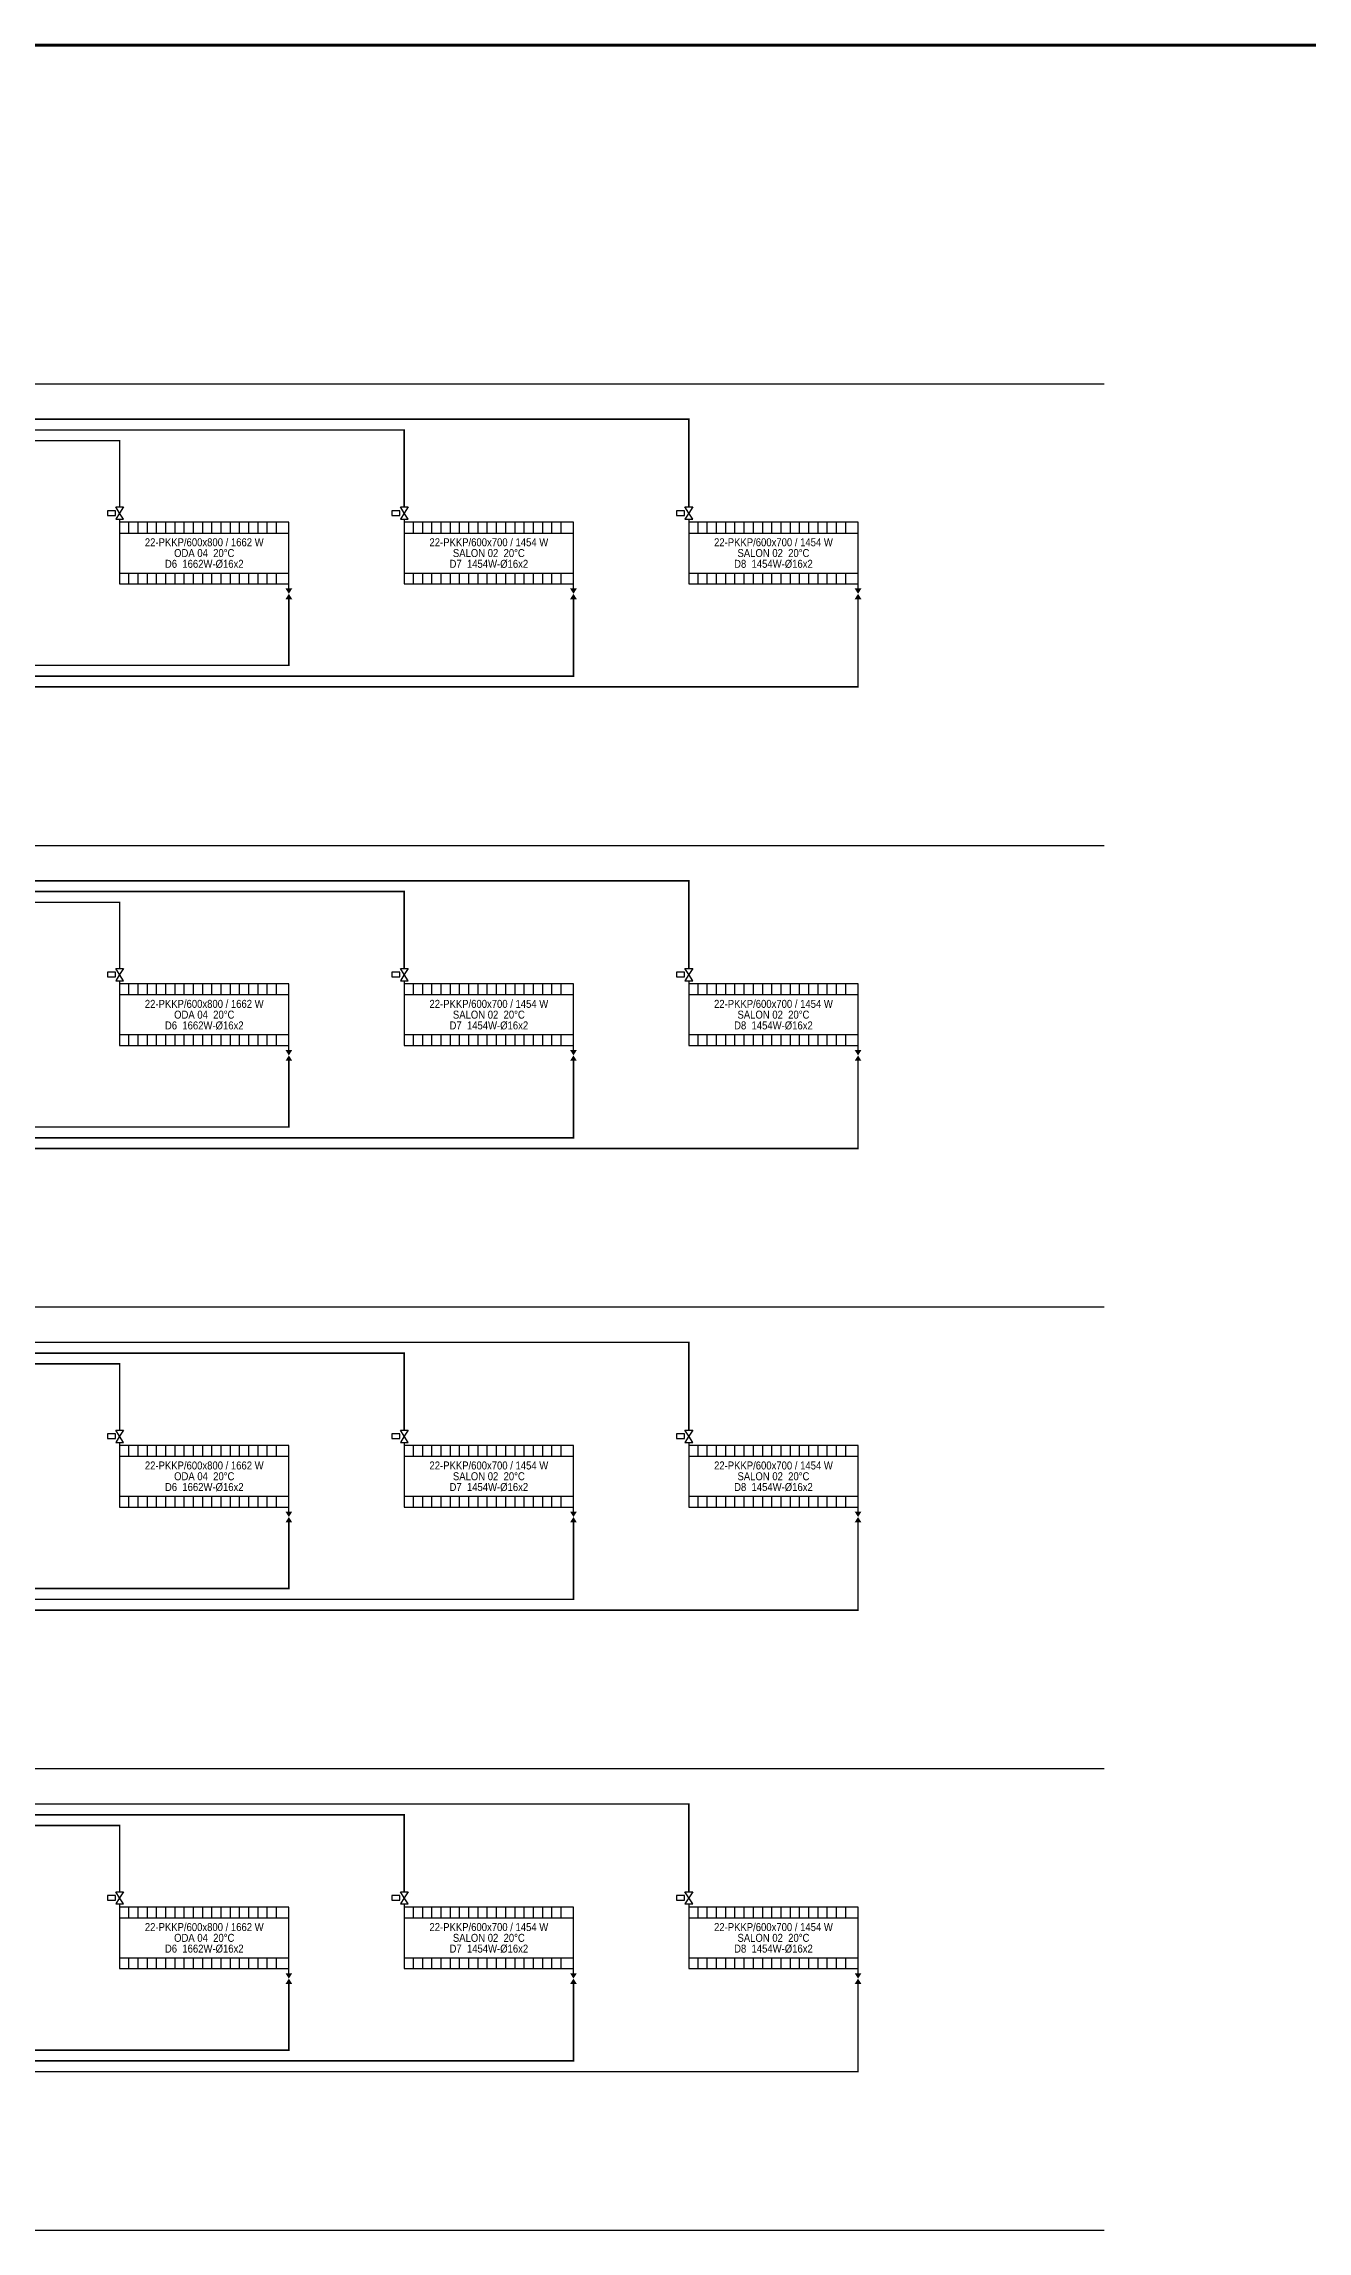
# Model space of a CAD drawing. Header units: centimetres. Extents: x -61 to 10101, y -10955 to 1521.
# Drawn here: x 5913 to 6734, y -3001 to -1579 of the extents above; entities that cross this region are included whole.
import ezdxf
from ezdxf.enums import TextEntityAlignment as Align

# ---------------------------------------------------------------- set-up
doc = ezdxf.new("R2010")
doc.units = ezdxf.units.CM
doc.linetypes.add('DASHED', pattern=[1.524, 1.27, -0.254])
for name, color, linetype in [('ROTAS-ISITMA-CAP', 41, 'Continuous'), ('ROTAS-ISITMA-DONUS', 30, 'DASHED'), ('ROTAS-ISITMA-GIDIS', 10, 'Continuous'), ('ROTAS-KAT-BANDI', 8, 'Continuous'), ('ROTAS-PAFTA', 7, 'Continuous'), ('ROTAS-RADYATOR', 2, 'Continuous')]:
    doc.layers.add(name, color=color, linetype=linetype)
doc.styles.add('ROTAS', font='arial.ttf')

# ---------------------------------------------------------------- blocks, each defined once
blk = doc.blocks.new('ROTAS-RADYATOR-SEMA')
for points in [[(107.8, -3), (112.2, -3), (110, -6.5)], [(107.8, -10), (112.2, -10), (110, -6.5)]]:
    blk.add_hatch(color=7).paths.add_polyline_path(points)
for p, q in [((0, 42), (0, 40)), ((0, 33), (110, 33)), ((6, 33), (6, 40)), ((12, 33), (12, 40)), ((18, 33), (18, 40)), ((24, 33), (24, 40)), ((30, 33), (30, 40)), ((36, 33), (36, 40)), ((42, 33), (42, 40)), ((48, 33), (48, 40)), ((54, 33), (54, 40)), ((60, 33), (60, 40)), ((66, 33), (66, 40)), ((72, 33), (72, 40)), ((78, 33), (78, 40)), ((84, 33), (84, 40)), ((90, 33), (90, 40)), ((96, 33), (96, 40)), ((102, 33), (102, 40)), ((0, 7), (110, 7)), ((6, 0), (6, 7)), ((12, 0), (12, 7)), ((18, 0), (18, 7)), ((24, 0), (24, 7)), ((30, 0), (30, 7)), ((36, 0), (36, 7)), ((42, 0), (42, 7)), ((48, 0), (48, 7)), ((54, 0), (54, 7)), ((60, 0), (60, 7)), ((66, 0), (66, 7)), ((72, 0), (72, 7)), ((78, 0), (78, 7)), ((84, 0), (84, 7)), ((90, 0), (90, 7)), ((96, 0), (96, 7)), ((102, 0), (102, 7)), ((110, -3), (110, 0))]:
    blk.add_line(p, q)
for points in [[(-8, 44.5), (-2.8, 44.5), (-2.8, 47.5), (-8, 47.5)], [(-2.5, 50), (2.5, 50), (0, 46)], [(-2.5, 42), (2.5, 42), (0, 46)], [(0, 0), (110, 0), (110, 40), (0, 40)]]:
    blk.add_lwpolyline(points, close=True)

msp = doc.modelspace()

# ---------------------------------------------------------------- linework, layer by layer
at = {"layer": 'ROTAS-ISITMA-DONUS', "ltscale": 12, "const_width": 1}
for points in [[(6442, -1940), (6442, -1997), (4855, -1997), (4855, -1925)], [(6257, -1940), (6257, -1990), (4869, -1990), (4869, -1925)], [(6072, -1940), (6072, -1983), (4883, -1983), (4883, -1925)], [(6442, -2240), (6442, -2297), (4855, -2297), (4855, -2225)], [(6257, -2240), (6257, -2290), (4869, -2290), (4869, -2225)], [(6072, -2240), (6072, -2283), (4883, -2283), (4883, -2225)], [(6442, -2540), (6442, -2597), (4855, -2597), (4855, -2525)], [(6257, -2540), (6257, -2590), (4869, -2590), (4869, -2525)], [(6072, -2540), (6072, -2583), (4883, -2583), (4883, -2525)], [(6442, -2840), (6442, -2897), (4855, -2897), (4855, -2825)], [(6257, -2840), (6257, -2890), (4869, -2890), (4869, -2825)], [(6072, -2840), (6072, -2883), (4883, -2883), (4883, -2825)]]:
    msp.add_lwpolyline(points, dxfattribs=at)
at = {"layer": 'ROTAS-ISITMA-GIDIS', "const_width": 1}
for points in [[(4855, -1885), (4855, -1823), (6332, -1823), (6332, -1880)], [(4869, -1885), (4869, -1830), (6147, -1830), (6147, -1880)], [(4883, -1885), (4883, -1837), (5962, -1837), (5962, -1880)], [(4855, -2185), (4855, -2123), (6332, -2123), (6332, -2180)], [(4869, -2185), (4869, -2130), (6147, -2130), (6147, -2180)], [(4883, -2185), (4883, -2137), (5962, -2137), (5962, -2180)], [(4855, -2485), (4855, -2423), (6332, -2423), (6332, -2480)], [(4869, -2485), (4869, -2430), (6147, -2430), (6147, -2480)], [(4883, -2485), (4883, -2437), (5962, -2437), (5962, -2480)], [(4855, -2785), (4855, -2723), (6332, -2723), (6332, -2780)], [(4869, -2785), (4869, -2730), (6147, -2730), (6147, -2780)], [(4883, -2785), (4883, -2737), (5962, -2737), (5962, -2780)]]:
    msp.add_lwpolyline(points, dxfattribs=at)
at = {"layer": 'ROTAS-KAT-BANDI'}
for points in [[(2000, -1800), (6602, -1800)], [(2000, -2100), (6602, -2100)], [(2000, -2400), (6602, -2400)], [(2000, -2700), (6602, -2700)], [(2000, -3000), (6602, -3000)]]:
    msp.add_lwpolyline(points, dxfattribs=at)
at = {"layer": 'ROTAS-PAFTA', "const_width": 2}
msp.add_lwpolyline([(1940, -4432), (9202, -4432), (9202, -1580), (1940, -1580)], close=True, dxfattribs=at)

# ---------------------------------------------------------------- block references
at = {"layer": 'ROTAS-RADYATOR'}
for p in [(5962, -1930), (6147, -1930), (6332, -1930), (5962, -2230), (6147, -2230), (6332, -2230), (5962, -2530), (6147, -2530), (6332, -2530), (5962, -2830), (6147, -2830), (6332, -2830)]:
    msp.add_blockref('ROTAS-RADYATOR-SEMA', p, dxfattribs=at)

# ---------------------------------------------------------------- texts
at = {"layer": 'ROTAS-ISITMA-CAP', "style": 'ROTAS', "width": 0.85}
for s, p in [('D6  1662W-Ø16x2', (6017, -1917)), ('D7  1454W-Ø16x2', (6202, -1917)), ('D8  1454W-Ø16x2', (6387, -1917)), ('D6  1662W-Ø16x2', (6017, -2217)), ('D7  1454W-Ø16x2', (6202, -2217)), ('D8  1454W-Ø16x2', (6387, -2217)), ('D6  1662W-Ø16x2', (6017, -2517)), ('D7  1454W-Ø16x2', (6202, -2517)), ('D8  1454W-Ø16x2', (6387, -2517)), ('D6  1662W-Ø16x2', (6017, -2817)), ('D7  1454W-Ø16x2', (6202, -2817)), ('D8  1454W-Ø16x2', (6387, -2817))]:
    msp.add_text(s, height=5.2, dxfattribs=at).set_placement(p, align=Align.MIDDLE_CENTER)
at = {"layer": 'ROTAS-RADYATOR', "style": 'ROTAS', "width": 0.85}
for s, p in [('22-PKKP/600x800 / 1662 W', (6017, -1903)), ('22-PKKP/600x700 / 1454 W', (6202, -1903)), ('22-PKKP/600x700 / 1454 W', (6387, -1903)), ('ODA 04  20°C', (6017, -1910)), ('SALON 02  20°C', (6202, -1910)), ('SALON 02  20°C', (6387, -1910)), ('22-PKKP/600x800 / 1662 W', (6017, -2203)), ('22-PKKP/600x700 / 1454 W', (6202, -2203)), ('22-PKKP/600x700 / 1454 W', (6387, -2203)), ('ODA 04  20°C', (6017, -2210)), ('SALON 02  20°C', (6202, -2210)), ('SALON 02  20°C', (6387, -2210)), ('22-PKKP/600x800 / 1662 W', (6017, -2503)), ('22-PKKP/600x700 / 1454 W', (6202, -2503)), ('22-PKKP/600x700 / 1454 W', (6387, -2503)), ('ODA 04  20°C', (6017, -2510)), ('SALON 02  20°C', (6202, -2510)), ('SALON 02  20°C', (6387, -2510)), ('22-PKKP/600x800 / 1662 W', (6017, -2803)), ('22-PKKP/600x700 / 1454 W', (6202, -2803)), ('22-PKKP/600x700 / 1454 W', (6387, -2803)), ('ODA 04  20°C', (6017, -2810)), ('SALON 02  20°C', (6202, -2810)), ('SALON 02  20°C', (6387, -2810))]:
    msp.add_text(s, height=5.2, dxfattribs=at).set_placement(p, align=Align.MIDDLE_CENTER)

doc.saveas('drawing.dxf')
